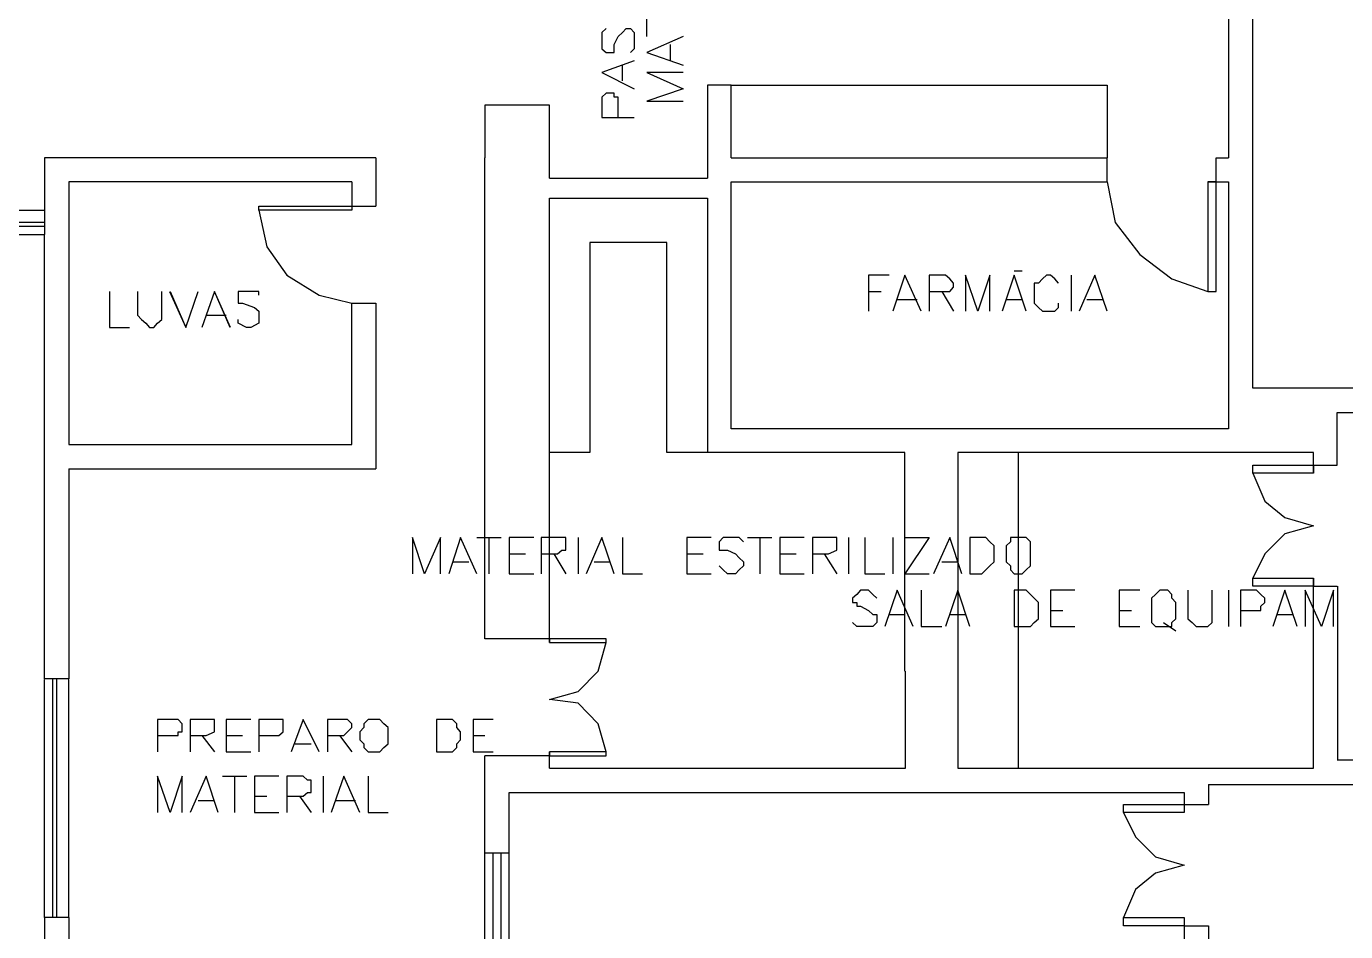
# Model space of a CAD drawing. Header units: millimetres. Extents: x -369 to -70, y -1414 to -1185.
# Drawn here: x -211.89 to -200.84, y -1338.97 to -1331.39 of the extents above; entities that cross this region are included whole.
import ezdxf

# ---------------------------------------------------------------- set-up
doc = ezdxf.new("R2010")
doc.units = ezdxf.units.MM
doc.header["$MEASUREMENT"] = 0
for name, color, linetype in [('10', 10, 'Continuous'), ('50', 50, 'Continuous'), ('6', 6, 'Continuous'), ('8', 8, 'Continuous')]:
    doc.layers.add(name, color=color, linetype=linetype)

msp = doc.modelspace()

# ---------------------------------------------------------------- linework, layer by layer
at = {"layer": '10'}
for points in [[(-201.824, -1330.999), (-201.824, -1332.486)], [(-201.621, -1334.416), (-201.621, -1330.999)], [(-205.989, -1331.878), (-206.188, -1331.878), (-206.188, -1332.486)], [(-205.989, -1332.486), (-205.989, -1331.878)], [(-207.511, -1332.046), (-208.051, -1332.046), (-208.051, -1332.046), (-208.051, -1332.486)], [(-207.511, -1332.657), (-207.511, -1332.046)], [(-208.966, -1332.486), (-211.739, -1332.486)], [(-211.739, -1332.486), (-211.739, -1332.925)], [(-208.966, -1332.486), (-208.966, -1332.893)], [(-208.051, -1336.514), (-208.051, -1332.486)], [(-206.188, -1332.486), (-206.188, -1332.657)], [(-205.989, -1332.486), (-202.84, -1332.486)], [(-202.84, -1332.689), (-202.84, -1332.486)], [(-201.928, -1332.486), (-201.824, -1332.486)], [(-201.928, -1332.689), (-201.928, -1332.486)], [(-211.536, -1332.689), (-211.536, -1334.887)], [(-209.166, -1332.689), (-211.536, -1332.689)], [(-209.166, -1332.689), (-209.166, -1332.925), (-209.945, -1332.925), (-209.945, -1332.893), (-209.166, -1332.893)], [(-207.511, -1332.657), (-206.188, -1332.657)], [(-205.989, -1332.689), (-202.84, -1332.689)], [(-205.989, -1334.756), (-205.989, -1332.689)], [(-201.996, -1332.689), (-201.996, -1333.605), (-201.928, -1333.605), (-201.928, -1332.689), (-201.996, -1332.689)], [(-201.996, -1332.689), (-201.824, -1332.689)], [(-201.824, -1332.689), (-201.824, -1334.756)], [(-212.754, -1332.825), (-212.754, -1332.925), (-211.739, -1332.925)], [(-207.511, -1332.825), (-206.188, -1332.825), (-206.188, -1334.955)], [(-207.511, -1336.546), (-207.036, -1336.546), (-207.036, -1336.514), (-207.511, -1336.514), (-207.511, -1336.546), (-207.511, -1332.825)], [(-211.739, -1332.925), (-211.739, -1333.129)], [(-209.166, -1332.893), (-208.966, -1332.893)], [(-212.754, -1335.431), (-212.754, -1333.129), (-212.754, -1333.129), (-211.739, -1333.129)], [(-211.536, -1335.091), (-211.536, -1336.85), (-211.536, -1336.85), (-211.739, -1336.85), (-211.739, -1336.85), (-211.739, -1333.129)], [(-209.166, -1334.887), (-209.166, -1333.704), (-209.166, -1333.704), (-208.966, -1333.704), (-208.966, -1335.091)], [(-200.913, -1334.62), (-200.574, -1334.62), (-200.574, -1334.62), (-200.574, -1334.416), (-201.621, -1334.416)], [(-200.913, -1335.059), (-200.913, -1334.62)], [(-201.824, -1334.756), (-205.989, -1334.756)], [(-211.536, -1334.887), (-209.166, -1334.887)], [(-204.534, -1334.955), (-206.188, -1334.955)], [(-204.534, -1336.786), (-204.534, -1334.955)], [(-201.113, -1334.955), (-203.583, -1334.955), (-204.09, -1334.955)], [(-204.09, -1334.955), (-204.09, -1336.786)], [(-201.113, -1335.127), (-201.113, -1334.955)], [(-211.536, -1335.091), (-208.966, -1335.091)], [(-201.113, -1335.127), (-201.621, -1335.127), (-201.621, -1335.059), (-201.113, -1335.059), (-201.113, -1335.127)], [(-201.113, -1335.059), (-200.913, -1335.059)], [(-201.113, -1336.074), (-201.621, -1336.074), (-201.621, -1336.006), (-201.113, -1336.006), (-201.113, -1336.074)], [(-201.113, -1337.597), (-201.113, -1336.006)], [(-201.113, -1336.074), (-200.913, -1336.074)], [(-200.909, -1337.529), (-200.909, -1336.074)], [(-207.511, -1336.514), (-208.051, -1336.514)], [(-204.53, -1337.597), (-204.53, -1336.786)], [(-204.09, -1336.786), (-204.09, -1337.597)], [(-207.511, -1337.493), (-207.036, -1337.493), (-207.036, -1337.461), (-207.511, -1337.461), (-207.511, -1337.493), (-207.511, -1337.493), (-208.051, -1337.493)], [(-207.511, -1337.597), (-207.511, -1337.461)], [(-208.051, -1338.308), (-208.051, -1337.493)], [(-201.992, -1337.733), (-200.574, -1337.733), (-200.574, -1337.733), (-200.574, -1337.529), (-200.913, -1337.529)], [(-207.511, -1337.597), (-204.53, -1337.597)], [(-204.09, -1337.597), (-203.583, -1337.597), (-203.583, -1337.597), (-201.113, -1337.597)], [(-201.992, -1337.733), (-201.992, -1337.901)], [(-207.847, -1337.801), (-202.196, -1337.801)], [(-207.847, -1338.308), (-207.847, -1337.801)], [(-202.196, -1337.969), (-202.704, -1337.969), (-202.704, -1337.901), (-202.196, -1337.901), (-202.196, -1337.969)], [(-202.196, -1337.801), (-202.196, -1337.969)], [(-202.196, -1337.901), (-201.992, -1337.901)], [(-207.847, -1338.308), (-208.051, -1338.308)], [(-211.536, -1338.848), (-211.739, -1338.848)], [(-211.739, -1338.848), (-211.739, -1342.568)], [(-211.536, -1338.848), (-211.536, -1340.606), (-209.541, -1340.606)], [(-202.196, -1338.916), (-202.704, -1338.916), (-202.704, -1338.848), (-202.196, -1338.848), (-202.196, -1338.916)], [(-202.196, -1338.848), (-202.196, -1340.81)], [(-202.196, -1338.916), (-201.992, -1338.916)], [(-201.992, -1338.916), (-201.992, -1341.014)]]:
    msp.add_lwpolyline(points, dxfattribs=at)
at = {"layer": '50'}
for points in [[(-206.696, -1331.47), (-206.696, -1331.267)], [(-207.036, -1331.403), (-207.072, -1331.439), (-207.072, -1331.47), (-207.072, -1331.538), (-207.072, -1331.574), (-207.036, -1331.606), (-207.004, -1331.606), (-206.968, -1331.606), (-206.968, -1331.574), (-206.968, -1331.538), (-206.936, -1331.47), (-206.9, -1331.439), (-206.868, -1331.403), (-206.832, -1331.403), (-206.8, -1331.439), (-206.8, -1331.47), (-206.8, -1331.538), (-206.8, -1331.574), (-206.832, -1331.606)], [(-206.392, -1331.47), (-206.696, -1331.606), (-206.696, -1331.606), (-206.392, -1331.71)], [(-206.496, -1331.674), (-206.496, -1331.538)], [(-206.8, -1331.674), (-207.072, -1331.774), (-207.072, -1331.774), (-206.8, -1331.91)], [(-206.9, -1331.842), (-206.9, -1331.71)], [(-206.392, -1331.774), (-206.696, -1331.774), (-206.696, -1331.774), (-206.392, -1331.91), (-206.392, -1331.91), (-206.696, -1332.014), (-206.696, -1332.014), (-206.392, -1332.014)], [(-206.936, -1332.15), (-206.936, -1332.014), (-206.936, -1331.978), (-206.968, -1331.978), (-206.968, -1331.946), (-207.036, -1331.946), (-207.072, -1331.978), (-207.072, -1332.014), (-207.072, -1332.15), (-207.072, -1332.15), (-206.8, -1332.15)], [(-204.666, -1333.469), (-204.838, -1333.469), (-204.838, -1333.469), (-204.838, -1333.772)], [(-204.398, -1333.772), (-204.534, -1333.469), (-204.534, -1333.469), (-204.634, -1333.772)], [(-204.33, -1333.605), (-204.194, -1333.605), (-204.158, -1333.605), (-204.126, -1333.569), (-204.126, -1333.537), (-204.158, -1333.501), (-204.194, -1333.469), (-204.33, -1333.469), (-204.33, -1333.469), (-204.33, -1333.772)], [(-203.823, -1333.772), (-203.823, -1333.469), (-203.823, -1333.469), (-203.923, -1333.772), (-203.923, -1333.772), (-204.026, -1333.469), (-204.026, -1333.469), (-204.026, -1333.772)], [(-203.519, -1333.772), (-203.619, -1333.469), (-203.619, -1333.469), (-203.719, -1333.772)], [(-203.619, -1333.433), (-203.551, -1333.433)], [(-203.247, -1333.537), (-203.247, -1333.537), (-203.279, -1333.501), (-203.315, -1333.469), (-203.347, -1333.469), (-203.383, -1333.501), (-203.415, -1333.537), (-203.451, -1333.537), (-203.451, -1333.605), (-203.451, -1333.672), (-203.451, -1333.704), (-203.415, -1333.74), (-203.383, -1333.772), (-203.347, -1333.772), (-203.315, -1333.772), (-203.279, -1333.772), (-203.247, -1333.74), (-203.247, -1333.704)], [(-203.143, -1333.469), (-203.143, -1333.772)], [(-202.84, -1333.772), (-202.943, -1333.469), (-202.943, -1333.469), (-203.075, -1333.772)], [(-211.196, -1333.605), (-211.196, -1333.908), (-211.028, -1333.908)], [(-211.196, -1333.605), (-211.196, -1333.908), (-211.028, -1333.908)], [(-210.96, -1333.605), (-210.96, -1333.804), (-210.928, -1333.84), (-210.892, -1333.872), (-210.86, -1333.908), (-210.824, -1333.908), (-210.792, -1333.872), (-210.756, -1333.84), (-210.756, -1333.804), (-210.756, -1333.605)], [(-210.96, -1333.605), (-210.96, -1333.804), (-210.928, -1333.84), (-210.892, -1333.872), (-210.86, -1333.908), (-210.824, -1333.908), (-210.792, -1333.872), (-210.756, -1333.84), (-210.756, -1333.804), (-210.756, -1333.605)], [(-210.692, -1333.605), (-210.556, -1333.908), (-210.556, -1333.908), (-210.453, -1333.605)], [(-210.688, -1333.605), (-210.556, -1333.908), (-210.556, -1333.908), (-210.453, -1333.605)], [(-210.181, -1333.908), (-210.317, -1333.605), (-210.317, -1333.605), (-210.421, -1333.908)], [(-210.185, -1333.908), (-210.317, -1333.605), (-210.317, -1333.605), (-210.421, -1333.908)], [(-209.945, -1333.637), (-209.945, -1333.605), (-210.013, -1333.605), (-210.049, -1333.605), (-210.117, -1333.605), (-210.117, -1333.637), (-210.117, -1333.672), (-210.117, -1333.704), (-210.081, -1333.704), (-209.981, -1333.74), (-209.945, -1333.772), (-209.945, -1333.804), (-209.945, -1333.84), (-209.945, -1333.872), (-210.013, -1333.908), (-210.049, -1333.908), (-210.117, -1333.872), (-210.117, -1333.84)], [(-209.945, -1333.637), (-209.945, -1333.605), (-210.013, -1333.605), (-210.049, -1333.605), (-210.117, -1333.605), (-210.117, -1333.637), (-210.117, -1333.672), (-210.117, -1333.704), (-210.081, -1333.704), (-209.981, -1333.74), (-209.945, -1333.772), (-209.945, -1333.804), (-209.945, -1333.84), (-209.945, -1333.872), (-210.013, -1333.908), (-210.049, -1333.908), (-210.117, -1333.872), (-210.117, -1333.84)], [(-204.838, -1333.605), (-204.734, -1333.605)], [(-204.598, -1333.672), (-204.43, -1333.672)], [(-204.226, -1333.605), (-204.126, -1333.772)], [(-203.687, -1333.672), (-203.551, -1333.672)], [(-203.011, -1333.672), (-202.875, -1333.672)], [(-210.385, -1333.804), (-210.217, -1333.804)], [(-210.385, -1333.804), (-210.217, -1333.804)], [(-208.422, -1335.97), (-208.422, -1335.667), (-208.422, -1335.667), (-208.558, -1335.97), (-208.558, -1335.97), (-208.658, -1335.667), (-208.658, -1335.667), (-208.658, -1335.97)], [(-208.119, -1335.97), (-208.255, -1335.667), (-208.255, -1335.667), (-208.354, -1335.97)], [(-208.119, -1335.667), (-207.915, -1335.667)], [(-208.019, -1335.667), (-208.019, -1335.97)], [(-207.643, -1335.667), (-207.847, -1335.667), (-207.847, -1335.667), (-207.847, -1335.97)], [(-207.579, -1335.803), (-207.443, -1335.803), (-207.407, -1335.771), (-207.375, -1335.771), (-207.375, -1335.735), (-207.375, -1335.703), (-207.375, -1335.667), (-207.407, -1335.667), (-207.443, -1335.667), (-207.579, -1335.667), (-207.579, -1335.667), (-207.579, -1335.97)], [(-207.271, -1335.667), (-207.271, -1335.97)], [(-206.968, -1335.97), (-207.072, -1335.667), (-207.072, -1335.667), (-207.204, -1335.97)], [(-206.9, -1335.667), (-206.9, -1335.97), (-206.732, -1335.97)], [(-206.156, -1335.667), (-206.36, -1335.667), (-206.36, -1335.667), (-206.36, -1335.97)], [(-205.885, -1335.703), (-205.921, -1335.667), (-205.953, -1335.667), (-206.021, -1335.667), (-206.057, -1335.667), (-206.089, -1335.703), (-206.089, -1335.735), (-206.089, -1335.771), (-206.057, -1335.771), (-206.021, -1335.771), (-205.953, -1335.803), (-205.921, -1335.835), (-205.885, -1335.87), (-205.885, -1335.902), (-205.921, -1335.938), (-205.953, -1335.97), (-206.021, -1335.97), (-206.057, -1335.938), (-206.089, -1335.902)], [(-205.853, -1335.667), (-205.649, -1335.667)], [(-205.749, -1335.667), (-205.749, -1335.97)], [(-205.377, -1335.667), (-205.581, -1335.667), (-205.581, -1335.667), (-205.581, -1335.97)], [(-205.309, -1335.803), (-205.173, -1335.803), (-205.105, -1335.771), (-205.105, -1335.735), (-205.105, -1335.703), (-205.105, -1335.667), (-205.173, -1335.667), (-205.309, -1335.667), (-205.309, -1335.667), (-205.309, -1335.97)], [(-205.006, -1335.667), (-205.006, -1335.97)], [(-204.87, -1335.667), (-204.87, -1335.97), (-204.702, -1335.97)], [(-204.634, -1335.667), (-204.634, -1335.97)], [(-204.534, -1335.667), (-204.33, -1335.667), (-204.33, -1335.667), (-204.534, -1335.97), (-204.534, -1335.97), (-204.33, -1335.97)], [(-204.058, -1335.97), (-204.158, -1335.667), (-204.158, -1335.667), (-204.294, -1335.97)], [(-203.99, -1335.667), (-203.99, -1335.97), (-203.99, -1335.97), (-203.891, -1335.97), (-203.855, -1335.938), (-203.823, -1335.902), (-203.787, -1335.87), (-203.787, -1335.835), (-203.787, -1335.771), (-203.787, -1335.735), (-203.823, -1335.703), (-203.855, -1335.667), (-203.891, -1335.667), (-203.99, -1335.667)], [(-203.619, -1335.667), (-203.651, -1335.667), (-203.651, -1335.703), (-203.687, -1335.735), (-203.687, -1335.771), (-203.687, -1335.835), (-203.687, -1335.87), (-203.651, -1335.902), (-203.651, -1335.938), (-203.619, -1335.97), (-203.551, -1335.97), (-203.519, -1335.938), (-203.483, -1335.902), (-203.483, -1335.87), (-203.483, -1335.835), (-203.483, -1335.771), (-203.483, -1335.735), (-203.483, -1335.703), (-203.519, -1335.667), (-203.551, -1335.667), (-203.619, -1335.667)], [(-207.847, -1335.803), (-207.711, -1335.803)], [(-207.475, -1335.803), (-207.375, -1335.97)], [(-206.36, -1335.803), (-206.224, -1335.803)], [(-205.581, -1335.803), (-205.445, -1335.803)], [(-205.209, -1335.803), (-205.105, -1335.97)], [(-208.323, -1335.87), (-208.187, -1335.87)], [(-207.136, -1335.87), (-207.004, -1335.87)], [(-204.226, -1335.87), (-204.09, -1335.87)], [(-207.847, -1335.97), (-207.643, -1335.97)], [(-206.36, -1335.97), (-206.156, -1335.97)], [(-205.581, -1335.97), (-205.377, -1335.97)], [(-204.77, -1336.174), (-204.802, -1336.142), (-204.838, -1336.106), (-204.906, -1336.106), (-204.938, -1336.142), (-204.974, -1336.174), (-204.974, -1336.21), (-204.938, -1336.21), (-204.938, -1336.242), (-204.906, -1336.242), (-204.838, -1336.278), (-204.802, -1336.31), (-204.77, -1336.31), (-204.77, -1336.346), (-204.77, -1336.378), (-204.802, -1336.41), (-204.838, -1336.41), (-204.906, -1336.41), (-204.938, -1336.41), (-204.974, -1336.378)], [(-204.466, -1336.41), (-204.598, -1336.106), (-204.598, -1336.106), (-204.702, -1336.41)], [(-204.398, -1336.106), (-204.398, -1336.41), (-204.226, -1336.41)], [(-203.99, -1336.41), (-204.09, -1336.106), (-204.09, -1336.106), (-204.194, -1336.41)], [(-203.619, -1336.106), (-203.619, -1336.41), (-203.619, -1336.41), (-203.519, -1336.41), (-203.483, -1336.41), (-203.451, -1336.378), (-203.415, -1336.346), (-203.415, -1336.31), (-203.415, -1336.242), (-203.415, -1336.21), (-203.451, -1336.174), (-203.483, -1336.142), (-203.519, -1336.106), (-203.619, -1336.106)], [(-203.111, -1336.106), (-203.315, -1336.106), (-203.315, -1336.106), (-203.315, -1336.41)], [(-202.568, -1336.106), (-202.74, -1336.106), (-202.74, -1336.106), (-202.74, -1336.41)], [(-202.4, -1336.106), (-202.436, -1336.142), (-202.468, -1336.174), (-202.468, -1336.21), (-202.468, -1336.242), (-202.468, -1336.31), (-202.468, -1336.346), (-202.468, -1336.378), (-202.436, -1336.41), (-202.4, -1336.41), (-202.332, -1336.41), (-202.3, -1336.41), (-202.3, -1336.378), (-202.264, -1336.346), (-202.264, -1336.31), (-202.264, -1336.242), (-202.264, -1336.21), (-202.3, -1336.174), (-202.3, -1336.142), (-202.332, -1336.106), (-202.4, -1336.106)], [(-202.164, -1336.106), (-202.164, -1336.346), (-202.128, -1336.378), (-202.096, -1336.41), (-202.06, -1336.41), (-202.028, -1336.41), (-201.996, -1336.41), (-201.96, -1336.378), (-201.96, -1336.346), (-201.96, -1336.106)], [(-201.824, -1336.106), (-201.824, -1336.41)], [(-201.725, -1336.278), (-201.589, -1336.278), (-201.553, -1336.278), (-201.553, -1336.242), (-201.521, -1336.21), (-201.521, -1336.174), (-201.553, -1336.142), (-201.589, -1336.106), (-201.725, -1336.106), (-201.725, -1336.106), (-201.725, -1336.41)], [(-201.249, -1336.41), (-201.353, -1336.106), (-201.353, -1336.106), (-201.453, -1336.41)], [(-200.945, -1336.41), (-200.945, -1336.106), (-200.945, -1336.106), (-201.045, -1336.41), (-201.045, -1336.41), (-201.181, -1336.106), (-201.181, -1336.106), (-201.181, -1336.41)], [(-204.666, -1336.31), (-204.534, -1336.31)], [(-204.158, -1336.31), (-204.026, -1336.31)], [(-203.315, -1336.278), (-203.211, -1336.278)], [(-202.74, -1336.278), (-202.636, -1336.278)], [(-201.421, -1336.31), (-201.285, -1336.31)], [(-203.315, -1336.41), (-203.111, -1336.41)], [(-202.74, -1336.41), (-202.568, -1336.41)], [(-202.368, -1336.378), (-202.264, -1336.446)], [(-210.792, -1337.325), (-210.688, -1337.325), (-210.62, -1337.325), (-210.62, -1337.293), (-210.588, -1337.293), (-210.588, -1337.225), (-210.62, -1337.189), (-210.688, -1337.189), (-210.792, -1337.189), (-210.792, -1337.189), (-210.792, -1337.461)], [(-210.521, -1337.325), (-210.385, -1337.325), (-210.317, -1337.293), (-210.317, -1337.257), (-210.317, -1337.225), (-210.317, -1337.189), (-210.385, -1337.189), (-210.521, -1337.189), (-210.521, -1337.189), (-210.521, -1337.461)], [(-210.013, -1337.189), (-210.217, -1337.189), (-210.217, -1337.189), (-210.217, -1337.461)], [(-209.945, -1337.325), (-209.809, -1337.325), (-209.777, -1337.325), (-209.741, -1337.293), (-209.741, -1337.225), (-209.741, -1337.189), (-209.777, -1337.189), (-209.809, -1337.189), (-209.945, -1337.189), (-209.945, -1337.189), (-209.945, -1337.461)], [(-209.438, -1337.461), (-209.573, -1337.189), (-209.573, -1337.189), (-209.673, -1337.461)], [(-209.37, -1337.325), (-209.234, -1337.325), (-209.202, -1337.293), (-209.166, -1337.257), (-209.166, -1337.225), (-209.202, -1337.189), (-209.234, -1337.189), (-209.37, -1337.189), (-209.37, -1337.189), (-209.37, -1337.461)], [(-208.998, -1337.189), (-209.03, -1337.189), (-209.066, -1337.225), (-209.066, -1337.257), (-209.098, -1337.293), (-209.098, -1337.361), (-209.066, -1337.393), (-209.066, -1337.425), (-209.03, -1337.461), (-208.998, -1337.461), (-208.966, -1337.461), (-208.93, -1337.461), (-208.898, -1337.425), (-208.862, -1337.393), (-208.862, -1337.361), (-208.862, -1337.293), (-208.862, -1337.257), (-208.898, -1337.225), (-208.93, -1337.189), (-208.966, -1337.189), (-208.998, -1337.189)], [(-208.458, -1337.189), (-208.458, -1337.461), (-208.458, -1337.461), (-208.354, -1337.461), (-208.323, -1337.461), (-208.287, -1337.425), (-208.287, -1337.393), (-208.255, -1337.361), (-208.255, -1337.293), (-208.287, -1337.257), (-208.287, -1337.225), (-208.323, -1337.189), (-208.354, -1337.189), (-208.458, -1337.189)], [(-207.983, -1337.189), (-208.151, -1337.189), (-208.151, -1337.189), (-208.151, -1337.461)], [(-210.421, -1337.325), (-210.317, -1337.461)], [(-210.217, -1337.325), (-210.081, -1337.325)], [(-209.27, -1337.325), (-209.166, -1337.461)], [(-208.151, -1337.325), (-208.051, -1337.325)], [(-210.217, -1337.461), (-210.013, -1337.461)], [(-209.641, -1337.393), (-209.505, -1337.393)], [(-208.151, -1337.461), (-207.983, -1337.461)], [(-210.588, -1337.969), (-210.588, -1337.665), (-210.588, -1337.665), (-210.688, -1337.969), (-210.688, -1337.969), (-210.792, -1337.665), (-210.792, -1337.665), (-210.792, -1337.969)], [(-210.285, -1337.969), (-210.385, -1337.665), (-210.385, -1337.665), (-210.521, -1337.969)], [(-210.249, -1337.665), (-210.045, -1337.665)], [(-210.149, -1337.665), (-210.149, -1337.969)], [(-209.777, -1337.665), (-209.981, -1337.665), (-209.981, -1337.665), (-209.981, -1337.969)], [(-209.709, -1337.833), (-209.573, -1337.833), (-209.537, -1337.801), (-209.505, -1337.801), (-209.505, -1337.765), (-209.505, -1337.733), (-209.505, -1337.697), (-209.537, -1337.697), (-209.573, -1337.665), (-209.709, -1337.665), (-209.709, -1337.665), (-209.709, -1337.969)], [(-209.406, -1337.665), (-209.406, -1337.969)], [(-209.098, -1337.969), (-209.234, -1337.665), (-209.234, -1337.665), (-209.338, -1337.969)], [(-209.03, -1337.665), (-209.03, -1337.969), (-208.862, -1337.969)], [(-210.453, -1337.869), (-210.317, -1337.869)], [(-209.981, -1337.833), (-209.877, -1337.833)], [(-209.605, -1337.833), (-209.505, -1337.969)], [(-209.302, -1337.869), (-209.134, -1337.869)], [(-209.981, -1337.969), (-209.777, -1337.969)]]:
    msp.add_lwpolyline(points, dxfattribs=at)
at = {"layer": '6'}
for points in [[(-205.989, -1331.878), (-202.84, -1331.878)], [(-202.84, -1331.878), (-202.84, -1332.486)], [(-202.84, -1332.689), (-202.772, -1333.029), (-202.568, -1333.297), (-202.3, -1333.501), (-201.996, -1333.605)], [(-209.945, -1332.925), (-209.877, -1333.233), (-209.709, -1333.469), (-209.438, -1333.637), (-209.166, -1333.704)], [(-207.172, -1333.197), (-207.172, -1334.955), (-207.172, -1334.955), (-207.511, -1334.955)], [(-206.188, -1334.955), (-206.528, -1334.955), (-206.528, -1333.197), (-207.172, -1333.197)], [(-203.583, -1336.786), (-203.583, -1334.955)], [(-201.621, -1335.127), (-201.521, -1335.363), (-201.353, -1335.499), (-201.113, -1335.567), (-201.353, -1335.635), (-201.521, -1335.803), (-201.621, -1336.006)], [(-207.511, -1337.021), (-207.271, -1336.954), (-207.104, -1336.786), (-207.036, -1336.546)], [(-203.583, -1337.597), (-203.583, -1336.786)], [(-207.036, -1337.461), (-207.104, -1337.225), (-207.271, -1337.053), (-207.507, -1337.021)], [(-202.704, -1337.969), (-202.604, -1338.172), (-202.436, -1338.34), (-202.196, -1338.408), (-202.436, -1338.476), (-202.604, -1338.612), (-202.704, -1338.848)]]:
    msp.add_lwpolyline(points, dxfattribs=at)
at = {"layer": '8'}
for points in [[(-211.739, -1333.029), (-212.754, -1333.029)], [(-211.739, -1333.061), (-212.754, -1333.061)], [(-211.739, -1338.848), (-211.739, -1336.854)], [(-211.671, -1338.848), (-211.671, -1336.854)], [(-211.636, -1338.848), (-211.636, -1336.854)], [(-211.536, -1338.848), (-211.536, -1336.854)], [(-208.051, -1340.302), (-208.051, -1338.308)], [(-207.983, -1340.302), (-207.983, -1338.308)], [(-207.915, -1340.302), (-207.915, -1338.308)], [(-207.847, -1340.302), (-207.847, -1338.308)]]:
    msp.add_lwpolyline(points, dxfattribs=at)

doc.saveas('drawing.dxf')
